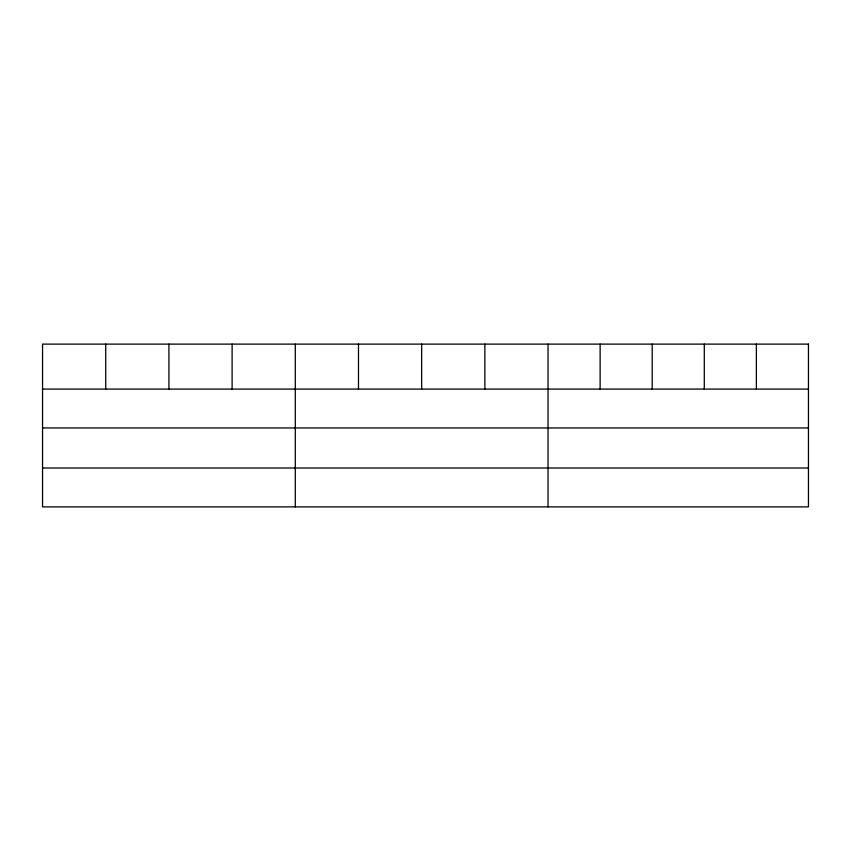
<?xml version="1.0" encoding="UTF-8"?>
<svg xmlns="http://www.w3.org/2000/svg" width="851" height="851" viewBox="0 0 851 851"><rect width="100%" height="100%" fill="white"/><g stroke="black" fill="none" stroke-linecap="round" stroke-linejoin="round"><path stroke-width="1.28" d="M42.55 389.077L808.45 389.077M42.55 427.957L808.45 427.957M42.55 468.007L808.45 468.007M756.369 344.112L756.369 389.077M704.288 344.112L704.288 389.077M652.206 344.112L652.206 389.077M600.125 344.112L600.125 389.077M548.044 344.112L548.044 506.888M484.857 344.112L484.857 389.077M421.67 344.112L421.67 389.077M358.484 344.112L358.484 389.077M295.297 344.112L295.297 506.888M232.11 344.112L232.11 389.077M168.924 344.112L168.924 389.077M105.737 344.112L105.737 389.077M808.45 344.112L42.55 344.112L42.55 506.888L808.45 506.888L808.45 344.112"/></g></svg>
